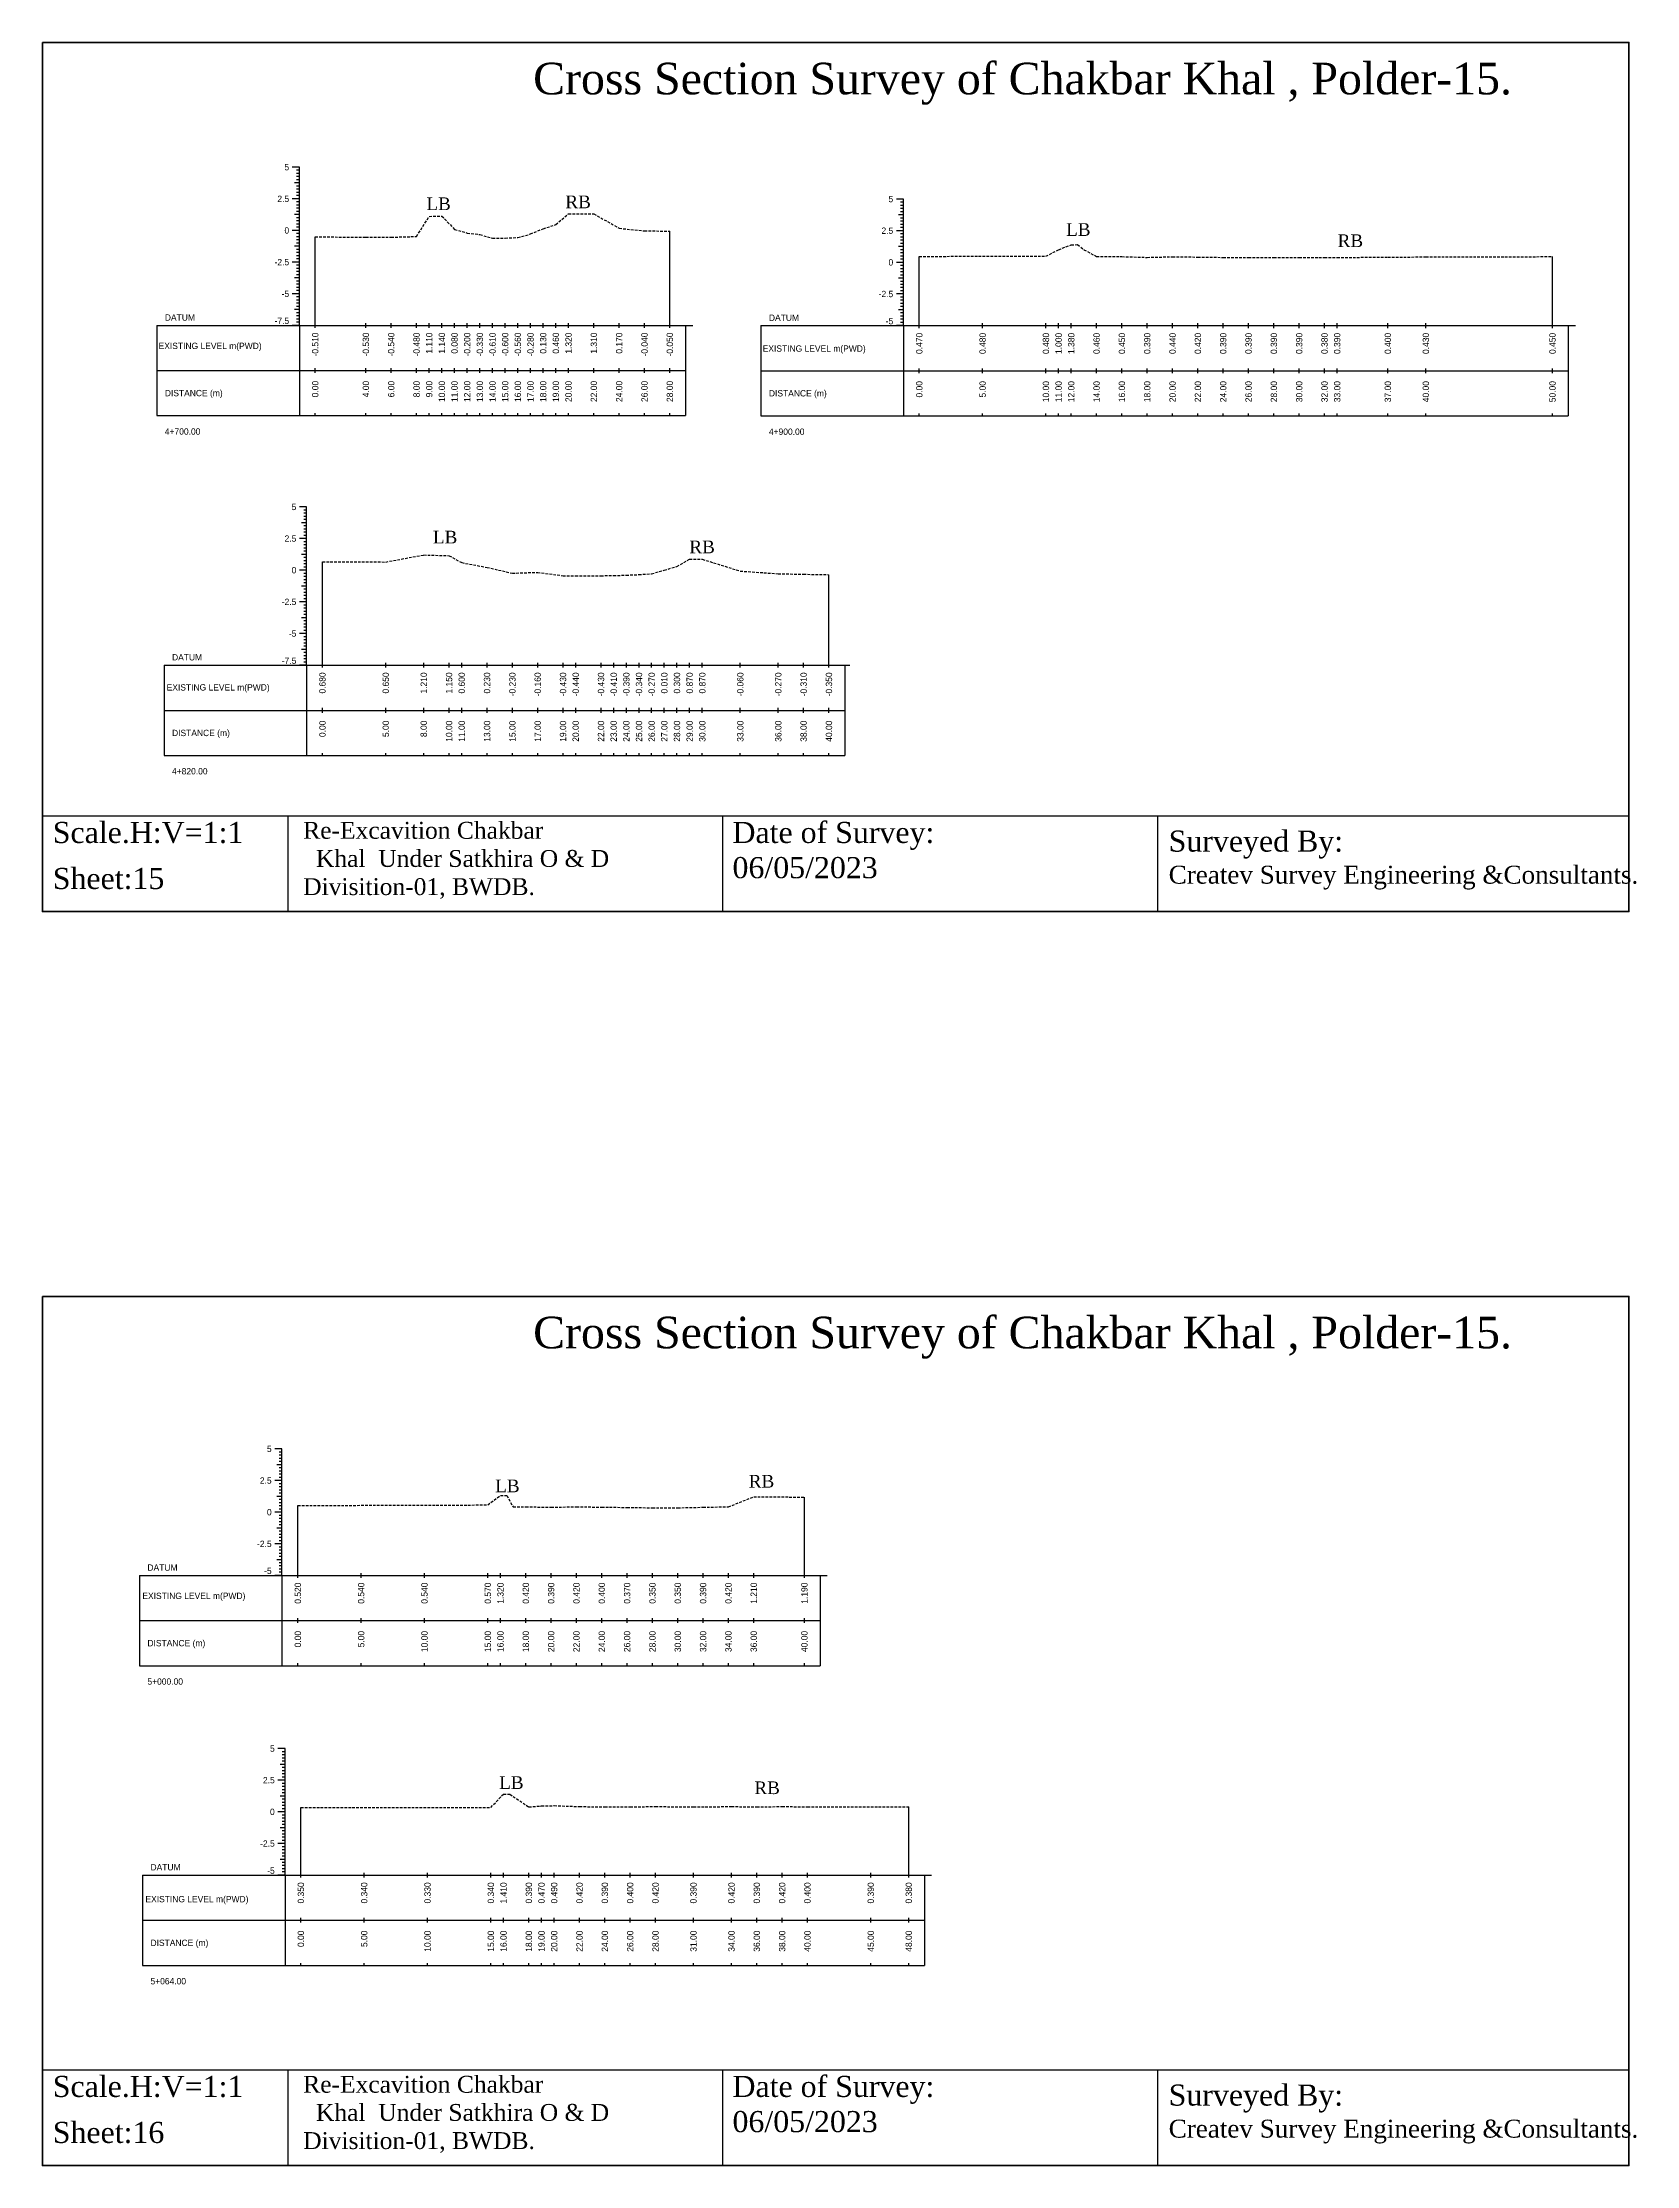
# Model space of a CAD drawing. Header units: inches. Extents: x 6579 to 9220, y -2276 to -1013.
# Drawn here: x 8180 to 8331.1, y -2217.9 to -2016.7 of the extents above; entities that cross this region are included whole.
import ezdxf
from ezdxf.enums import TextEntityAlignment as Align

# ---------------------------------------------------------------- set-up
doc = ezdxf.new("R2010")
doc.units = ezdxf.units.IN
doc.header["$MEASUREMENT"] = 0
doc.linetypes.add('HIDDEN', pattern=[0.375, 0.25, -0.125])
doc.layers.add('CS_Drawing', color=7, linetype='Continuous')
doc.layers.add('GL', color=3, linetype='HIDDEN')
doc.styles.add('romans', font='romans.shx')

msp = doc.modelspace()

# ---------------------------------------------------------------- linework, layer by layer
at = {"color": 4, "lineweight": 40}
for points in [[(8180.02, -2016.7), (8330.36, -2016.7), (8330.36, -2099.07), (8180.02, -2099.07)], [(8180.02, -2135.54), (8330.36, -2135.54), (8330.36, -2217.91), (8180.02, -2217.91)]]:
    msp.add_lwpolyline(points, close=True, dxfattribs=at)
for points in [[(8330.36, -2016.7), (8330.36, -2099.07)], [(8180.02, -2089.99), (8330.36, -2089.99)], [(8180.02, -2089.99), (8180.02, -2099.07)], [(8203.27, -2089.99), (8203.27, -2099.07)], [(8244.47, -2089.99), (8244.47, -2099.07)], [(8285.67, -2089.99), (8285.67, -2099.07)], [(8330.36, -2135.54), (8330.36, -2217.91)], [(8180.02, -2208.83), (8330.36, -2208.83)], [(8180.02, -2208.83), (8180.02, -2217.91)], [(8203.27, -2208.83), (8203.27, -2217.91)], [(8244.47, -2208.83), (8244.47, -2217.91)], [(8285.67, -2208.83), (8285.67, -2217.91)]]:
    msp.add_lwpolyline(points)
at = {"layer": 'CS_Drawing'}
for p, q in [((8204.37, -2028.52), (8203.7, -2028.52)), ((8204.37, -2028.52), (8203.9, -2028.52)), ((8204.37, -2030.02), (8203.9, -2030.02)), ((8204.37, -2028.52), (8204.1, -2028.52)), ((8204.37, -2028.82), (8204.1, -2028.82)), ((8204.37, -2029.12), (8204.1, -2029.12)), ((8204.37, -2029.42), (8204.1, -2029.42)), ((8204.37, -2029.72), (8204.1, -2029.72)), ((8204.37, -2030.02), (8204.1, -2030.02)), ((8204.37, -2043.52), (8204.37, -2028.52)), ((8204.37, -2031.52), (8203.7, -2031.52)), ((8204.37, -2031.52), (8203.9, -2031.52)), ((8204.37, -2030.32), (8204.1, -2030.32)), ((8204.37, -2030.62), (8204.1, -2030.62)), ((8204.37, -2030.92), (8204.1, -2030.92)), ((8204.37, -2031.22), (8204.1, -2031.22)), ((8204.37, -2031.52), (8204.1, -2031.52)), ((8204.37, -2031.82), (8204.1, -2031.82)), ((8204.37, -2032.12), (8204.1, -2032.12)), ((8261.61, -2031.54), (8260.94, -2031.54)), ((8261.61, -2031.54), (8261.14, -2031.54)), ((8261.61, -2031.54), (8261.34, -2031.54)), ((8261.61, -2031.84), (8261.34, -2031.84)), ((8261.61, -2032.14), (8261.34, -2032.14)), ((8261.61, -2043.54), (8261.61, -2031.54)), ((8204.37, -2033.02), (8203.9, -2033.02)), ((8204.37, -2032.42), (8204.1, -2032.42)), ((8204.37, -2032.72), (8204.1, -2032.72)), ((8204.37, -2033.02), (8204.1, -2033.02)), ((8204.37, -2033.32), (8204.1, -2033.32)), ((8204.37, -2033.62), (8204.1, -2033.62)), ((8204.37, -2033.92), (8204.1, -2033.92)), ((8261.61, -2033.04), (8261.14, -2033.04)), ((8261.61, -2032.44), (8261.34, -2032.44)), ((8261.61, -2032.74), (8261.34, -2032.74)), ((8261.61, -2033.04), (8261.34, -2033.04)), ((8261.61, -2033.34), (8261.34, -2033.34)), ((8261.61, -2033.64), (8261.34, -2033.64)), ((8261.61, -2033.94), (8261.34, -2033.94)), ((8204.37, -2034.52), (8203.7, -2034.52)), ((8204.37, -2034.52), (8203.9, -2034.52)), ((8204.37, -2036.02), (8203.9, -2036.02)), ((8204.37, -2034.22), (8204.1, -2034.22)), ((8204.37, -2034.52), (8204.1, -2034.52)), ((8204.37, -2034.82), (8204.1, -2034.82)), ((8204.37, -2035.12), (8204.1, -2035.12)), ((8204.37, -2035.42), (8204.1, -2035.42)), ((8204.37, -2035.72), (8204.1, -2035.72)), ((8204.37, -2036.02), (8204.1, -2036.02)), ((8205.87, -2043.52), (8205.87, -2035.13)), ((8239.47, -2043.52), (8239.47, -2034.58)), ((8261.61, -2034.54), (8260.94, -2034.54)), ((8261.61, -2034.54), (8261.14, -2034.54)), ((8261.61, -2036.04), (8261.14, -2036.04)), ((8261.61, -2034.24), (8261.34, -2034.24)), ((8261.61, -2034.54), (8261.34, -2034.54)), ((8261.61, -2034.84), (8261.34, -2034.84)), ((8261.61, -2035.14), (8261.34, -2035.14)), ((8261.61, -2035.44), (8261.34, -2035.44)), ((8261.61, -2035.74), (8261.34, -2035.74)), ((8261.61, -2036.04), (8261.34, -2036.04)), ((8204.37, -2037.52), (8203.7, -2037.52)), ((8204.37, -2037.52), (8203.9, -2037.52)), ((8204.37, -2036.32), (8204.1, -2036.32)), ((8204.37, -2036.62), (8204.1, -2036.62)), ((8204.37, -2036.92), (8204.1, -2036.92)), ((8204.37, -2037.22), (8204.1, -2037.22)), ((8204.37, -2037.52), (8204.1, -2037.52)), ((8204.37, -2037.82), (8204.1, -2037.82)), ((8204.37, -2038.12), (8204.1, -2038.12)), ((8261.61, -2037.54), (8260.94, -2037.54)), ((8261.61, -2037.54), (8261.14, -2037.54)), ((8261.61, -2036.34), (8261.34, -2036.34)), ((8261.61, -2036.64), (8261.34, -2036.64)), ((8261.61, -2036.94), (8261.34, -2036.94)), ((8261.61, -2037.24), (8261.34, -2037.24)), ((8261.61, -2037.54), (8261.34, -2037.54)), ((8261.61, -2037.84), (8261.34, -2037.84)), ((8261.61, -2038.14), (8261.34, -2038.14)), ((8263.11, -2043.54), (8263.11, -2036.98)), ((8323.11, -2043.54), (8323.11, -2037)), ((8204.37, -2039.02), (8203.9, -2039.02)), ((8204.37, -2038.42), (8204.1, -2038.42)), ((8204.37, -2038.72), (8204.1, -2038.72)), ((8204.37, -2039.02), (8204.1, -2039.02)), ((8204.37, -2039.32), (8204.1, -2039.32)), ((8204.37, -2039.62), (8204.1, -2039.62)), ((8204.37, -2039.92), (8204.1, -2039.92)), ((8204.37, -2040.22), (8204.1, -2040.22)), ((8261.61, -2039.04), (8261.14, -2039.04)), ((8261.61, -2038.44), (8261.34, -2038.44)), ((8261.61, -2038.74), (8261.34, -2038.74)), ((8261.61, -2039.04), (8261.34, -2039.04)), ((8261.61, -2039.34), (8261.34, -2039.34)), ((8261.61, -2039.64), (8261.34, -2039.64)), ((8261.61, -2039.94), (8261.34, -2039.94)), ((8261.61, -2040.24), (8261.34, -2040.24)), ((8204.37, -2040.52), (8203.7, -2040.52)), ((8204.37, -2040.52), (8203.9, -2040.52)), ((8204.37, -2042.02), (8203.9, -2042.02)), ((8204.37, -2040.52), (8204.1, -2040.52)), ((8204.37, -2040.82), (8204.1, -2040.82)), ((8204.37, -2041.12), (8204.1, -2041.12)), ((8204.37, -2041.42), (8204.1, -2041.42)), ((8204.37, -2041.72), (8204.1, -2041.72)), ((8204.37, -2042.02), (8204.1, -2042.02)), ((8261.61, -2040.54), (8260.94, -2040.54)), ((8261.61, -2040.54), (8261.14, -2040.54)), ((8261.61, -2042.04), (8261.14, -2042.04)), ((8261.61, -2040.54), (8261.34, -2040.54)), ((8261.61, -2040.84), (8261.34, -2040.84)), ((8261.61, -2041.14), (8261.34, -2041.14)), ((8261.61, -2041.44), (8261.34, -2041.44)), ((8261.61, -2041.74), (8261.34, -2041.74)), ((8261.61, -2042.04), (8261.34, -2042.04)), ((8190.87, -2043.52), (8204.37, -2043.52)), ((8190.87, -2043.52), (8190.87, -2052.07)), ((8204.37, -2043.52), (8203.7, -2043.52)), ((8204.37, -2043.52), (8203.9, -2043.52)), ((8204.37, -2042.32), (8204.1, -2042.32)), ((8204.37, -2042.62), (8204.1, -2042.62)), ((8204.37, -2042.92), (8204.1, -2042.92)), ((8204.37, -2043.22), (8204.1, -2043.22)), ((8204.37, -2043.52), (8204.1, -2043.52)), ((8204.37, -2043.52), (8240.97, -2043.52)), ((8204.37, -2043.52), (8204.37, -2052.07)), ((8205.87, -2043.74), (8205.87, -2043.29)), ((8210.67, -2043.74), (8210.67, -2043.29)), ((8213.07, -2043.74), (8213.07, -2043.29)), ((8215.47, -2043.74), (8215.47, -2043.29)), ((8216.67, -2043.74), (8216.67, -2043.29)), ((8217.87, -2043.74), (8217.87, -2043.29)), ((8219.07, -2043.74), (8219.07, -2043.29)), ((8220.27, -2043.74), (8220.27, -2043.29)), ((8221.47, -2043.74), (8221.47, -2043.29)), ((8222.67, -2043.74), (8222.67, -2043.29)), ((8223.87, -2043.74), (8223.87, -2043.29)), ((8225.07, -2043.74), (8225.07, -2043.29)), ((8226.27, -2043.74), (8226.27, -2043.29)), ((8227.47, -2043.74), (8227.47, -2043.29)), ((8228.67, -2043.74), (8228.67, -2043.29)), ((8229.87, -2043.74), (8229.87, -2043.29)), ((8232.27, -2043.74), (8232.27, -2043.29)), ((8234.67, -2043.74), (8234.67, -2043.29)), ((8237.07, -2043.74), (8237.07, -2043.29)), ((8239.47, -2043.74), (8239.47, -2043.29)), ((8240.97, -2043.52), (8241.65, -2043.52)), ((8240.97, -2043.52), (8241.44, -2043.52)), ((8240.97, -2043.52), (8241.24, -2043.52)), ((8240.97, -2043.52), (8240.97, -2052.07)), ((8248.11, -2043.54), (8261.61, -2043.54)), ((8248.11, -2043.54), (8248.11, -2052.09)), ((8261.61, -2043.54), (8260.94, -2043.54)), ((8261.61, -2043.54), (8261.14, -2043.54)), ((8261.61, -2042.34), (8261.34, -2042.34)), ((8261.61, -2042.64), (8261.34, -2042.64)), ((8261.61, -2042.94), (8261.34, -2042.94)), ((8261.61, -2043.24), (8261.34, -2043.24)), ((8261.61, -2043.54), (8261.34, -2043.54)), ((8261.61, -2043.54), (8324.61, -2043.54)), ((8261.61, -2043.54), (8261.61, -2052.09)), ((8263.11, -2043.77), (8263.11, -2043.32)), ((8269.11, -2043.77), (8269.11, -2043.32)), ((8275.11, -2043.77), (8275.11, -2043.32)), ((8276.31, -2043.77), (8276.31, -2043.32)), ((8277.51, -2043.77), (8277.51, -2043.32)), ((8279.91, -2043.77), (8279.91, -2043.32)), ((8282.31, -2043.77), (8282.31, -2043.32)), ((8284.71, -2043.77), (8284.71, -2043.32)), ((8287.11, -2043.77), (8287.11, -2043.32)), ((8289.51, -2043.77), (8289.51, -2043.32)), ((8291.91, -2043.77), (8291.91, -2043.32)), ((8294.31, -2043.77), (8294.31, -2043.32)), ((8296.71, -2043.77), (8296.71, -2043.32)), ((8299.11, -2043.77), (8299.11, -2043.32)), ((8301.51, -2043.77), (8301.51, -2043.32)), ((8302.71, -2043.77), (8302.71, -2043.32)), ((8307.51, -2043.77), (8307.51, -2043.32)), ((8311.11, -2043.77), (8311.11, -2043.32)), ((8323.11, -2043.77), (8323.11, -2043.32)), ((8324.61, -2043.54), (8325.29, -2043.54)), ((8324.61, -2043.54), (8325.08, -2043.54)), ((8324.61, -2043.54), (8324.88, -2043.54)), ((8324.61, -2043.54), (8324.61, -2052.09)), ((8190.87, -2047.79), (8204.37, -2047.79)), ((8204.37, -2047.79), (8240.97, -2047.79)), ((8204.37, -2047.79), (8240.97, -2047.79)), ((8205.87, -2048.02), (8205.87, -2047.57)), ((8210.67, -2048.02), (8210.67, -2047.57)), ((8213.07, -2048.02), (8213.07, -2047.57)), ((8215.47, -2048.02), (8215.47, -2047.57)), ((8216.67, -2048.02), (8216.67, -2047.57)), ((8217.87, -2048.02), (8217.87, -2047.57)), ((8219.07, -2048.02), (8219.07, -2047.57)), ((8220.27, -2048.02), (8220.27, -2047.57)), ((8221.47, -2048.02), (8221.47, -2047.57)), ((8222.67, -2048.02), (8222.67, -2047.57)), ((8223.87, -2048.02), (8223.87, -2047.57)), ((8225.07, -2048.02), (8225.07, -2047.57)), ((8226.27, -2048.02), (8226.27, -2047.57)), ((8227.47, -2048.02), (8227.47, -2047.57)), ((8228.67, -2048.02), (8228.67, -2047.57)), ((8229.87, -2048.02), (8229.87, -2047.57)), ((8232.27, -2048.02), (8232.27, -2047.57)), ((8234.67, -2048.02), (8234.67, -2047.57)), ((8237.07, -2048.02), (8237.07, -2047.57)), ((8239.47, -2048.02), (8239.47, -2047.57)), ((8248.11, -2047.82), (8261.61, -2047.82)), ((8261.61, -2047.82), (8324.61, -2047.82)), ((8261.61, -2047.82), (8324.61, -2047.82)), ((8263.11, -2048.04), (8263.11, -2047.59)), ((8269.11, -2048.04), (8269.11, -2047.59)), ((8275.11, -2048.04), (8275.11, -2047.59)), ((8276.31, -2048.04), (8276.31, -2047.59)), ((8277.51, -2048.04), (8277.51, -2047.59)), ((8279.91, -2048.04), (8279.91, -2047.59)), ((8282.31, -2048.04), (8282.31, -2047.59)), ((8284.71, -2048.04), (8284.71, -2047.59)), ((8287.11, -2048.04), (8287.11, -2047.59)), ((8289.51, -2048.04), (8289.51, -2047.59)), ((8291.91, -2048.04), (8291.91, -2047.59)), ((8294.31, -2048.04), (8294.31, -2047.59)), ((8296.71, -2048.04), (8296.71, -2047.59)), ((8299.11, -2048.04), (8299.11, -2047.59)), ((8301.51, -2048.04), (8301.51, -2047.59)), ((8302.71, -2048.04), (8302.71, -2047.59)), ((8307.51, -2048.04), (8307.51, -2047.59)), ((8311.11, -2048.04), (8311.11, -2047.59)), ((8323.11, -2048.04), (8323.11, -2047.59)), ((8190.87, -2052.07), (8204.37, -2052.07)), ((8204.37, -2052.07), (8240.97, -2052.07)), ((8205.87, -2052.07), (8205.87, -2051.84)), ((8210.67, -2052.07), (8210.67, -2051.84)), ((8213.07, -2052.07), (8213.07, -2051.84)), ((8215.47, -2052.07), (8215.47, -2051.84)), ((8216.67, -2052.07), (8216.67, -2051.84)), ((8217.87, -2052.07), (8217.87, -2051.84)), ((8219.07, -2052.07), (8219.07, -2051.84)), ((8220.27, -2052.07), (8220.27, -2051.84)), ((8221.47, -2052.07), (8221.47, -2051.84)), ((8222.67, -2052.07), (8222.67, -2051.84)), ((8223.87, -2052.07), (8223.87, -2051.84)), ((8225.07, -2052.07), (8225.07, -2051.84)), ((8226.27, -2052.07), (8226.27, -2051.84)), ((8227.47, -2052.07), (8227.47, -2051.84)), ((8228.67, -2052.07), (8228.67, -2051.84)), ((8229.87, -2052.07), (8229.87, -2051.84)), ((8232.27, -2052.07), (8232.27, -2051.84)), ((8234.67, -2052.07), (8234.67, -2051.84)), ((8237.07, -2052.07), (8237.07, -2051.84)), ((8239.47, -2052.07), (8239.47, -2051.84)), ((8248.11, -2052.09), (8261.61, -2052.09)), ((8261.61, -2052.09), (8324.61, -2052.09)), ((8263.11, -2052.09), (8263.11, -2051.87)), ((8269.11, -2052.09), (8269.11, -2051.87)), ((8275.11, -2052.09), (8275.11, -2051.87)), ((8276.31, -2052.09), (8276.31, -2051.87)), ((8277.51, -2052.09), (8277.51, -2051.87)), ((8279.91, -2052.09), (8279.91, -2051.87)), ((8282.31, -2052.09), (8282.31, -2051.87)), ((8284.71, -2052.09), (8284.71, -2051.87)), ((8287.11, -2052.09), (8287.11, -2051.87)), ((8289.51, -2052.09), (8289.51, -2051.87)), ((8291.91, -2052.09), (8291.91, -2051.87)), ((8294.31, -2052.09), (8294.31, -2051.87)), ((8296.71, -2052.09), (8296.71, -2051.87)), ((8299.11, -2052.09), (8299.11, -2051.87)), ((8301.51, -2052.09), (8301.51, -2051.87)), ((8302.71, -2052.09), (8302.71, -2051.87)), ((8307.51, -2052.09), (8307.51, -2051.87)), ((8311.11, -2052.09), (8311.11, -2051.87)), ((8323.11, -2052.09), (8323.11, -2051.87)), ((8205.05, -2060.72), (8204.38, -2060.72)), ((8205.05, -2060.72), (8204.58, -2060.72)), ((8205.05, -2062.22), (8204.58, -2062.22)), ((8205.05, -2060.72), (8204.78, -2060.72)), ((8205.05, -2061.02), (8204.78, -2061.02)), ((8205.05, -2061.32), (8204.78, -2061.32)), ((8205.05, -2061.62), (8204.78, -2061.62)), ((8205.05, -2061.92), (8204.78, -2061.92)), ((8205.05, -2062.22), (8204.78, -2062.22)), ((8205.05, -2075.72), (8205.05, -2060.72)), ((8205.05, -2063.72), (8204.38, -2063.72)), ((8205.05, -2063.72), (8204.58, -2063.72)), ((8205.05, -2062.52), (8204.78, -2062.52)), ((8205.05, -2062.82), (8204.78, -2062.82)), ((8205.05, -2063.12), (8204.78, -2063.12)), ((8205.05, -2063.42), (8204.78, -2063.42)), ((8205.05, -2063.72), (8204.78, -2063.72)), ((8205.05, -2064.02), (8204.78, -2064.02)), ((8205.05, -2064.32), (8204.78, -2064.32)), ((8205.05, -2065.22), (8204.58, -2065.22)), ((8205.05, -2064.62), (8204.78, -2064.62)), ((8205.05, -2064.92), (8204.78, -2064.92)), ((8205.05, -2065.22), (8204.78, -2065.22)), ((8205.05, -2065.52), (8204.78, -2065.52)), ((8205.05, -2065.82), (8204.78, -2065.82)), ((8205.05, -2066.12), (8204.78, -2066.12)), ((8206.55, -2075.72), (8206.55, -2065.91)), ((8205.05, -2066.72), (8204.38, -2066.72)), ((8205.05, -2066.72), (8204.58, -2066.72)), ((8205.05, -2068.22), (8204.58, -2068.22)), ((8205.05, -2066.42), (8204.78, -2066.42)), ((8205.05, -2066.72), (8204.78, -2066.72)), ((8205.05, -2067.02), (8204.78, -2067.02)), ((8205.05, -2067.32), (8204.78, -2067.32)), ((8205.05, -2067.62), (8204.78, -2067.62)), ((8205.05, -2067.92), (8204.78, -2067.92)), ((8205.05, -2068.22), (8204.78, -2068.22)), ((8254.55, -2075.72), (8254.55, -2067.14)), ((8205.05, -2069.72), (8204.38, -2069.72)), ((8205.05, -2069.72), (8204.58, -2069.72)), ((8205.05, -2068.52), (8204.78, -2068.52)), ((8205.05, -2068.82), (8204.78, -2068.82)), ((8205.05, -2069.12), (8204.78, -2069.12)), ((8205.05, -2069.42), (8204.78, -2069.42)), ((8205.05, -2069.72), (8204.78, -2069.72)), ((8205.05, -2070.02), (8204.78, -2070.02)), ((8205.05, -2070.32), (8204.78, -2070.32)), ((8205.05, -2071.22), (8204.58, -2071.22)), ((8205.05, -2070.62), (8204.78, -2070.62)), ((8205.05, -2070.92), (8204.78, -2070.92)), ((8205.05, -2071.22), (8204.78, -2071.22)), ((8205.05, -2071.52), (8204.78, -2071.52)), ((8205.05, -2071.82), (8204.78, -2071.82)), ((8205.05, -2072.12), (8204.78, -2072.12)), ((8205.05, -2072.42), (8204.78, -2072.42)), ((8205.05, -2072.72), (8204.38, -2072.72)), ((8205.05, -2072.72), (8204.58, -2072.72)), ((8205.05, -2074.22), (8204.58, -2074.22)), ((8205.05, -2072.72), (8204.78, -2072.72)), ((8205.05, -2073.02), (8204.78, -2073.02)), ((8205.05, -2073.32), (8204.78, -2073.32)), ((8205.05, -2073.62), (8204.78, -2073.62)), ((8205.05, -2073.92), (8204.78, -2073.92)), ((8205.05, -2074.22), (8204.78, -2074.22)), ((8191.55, -2075.72), (8205.05, -2075.72)), ((8191.55, -2075.72), (8191.55, -2084.27)), ((8205.05, -2075.72), (8204.38, -2075.72)), ((8205.05, -2075.72), (8204.58, -2075.72)), ((8205.05, -2074.52), (8204.78, -2074.52)), ((8205.05, -2074.82), (8204.78, -2074.82)), ((8205.05, -2075.12), (8204.78, -2075.12)), ((8205.05, -2075.42), (8204.78, -2075.42)), ((8205.05, -2075.72), (8204.78, -2075.72)), ((8205.05, -2075.72), (8256.05, -2075.72)), ((8205.05, -2075.72), (8205.05, -2084.27)), ((8206.55, -2075.95), (8206.55, -2075.5)), ((8212.55, -2075.95), (8212.55, -2075.5)), ((8216.15, -2075.95), (8216.15, -2075.5)), ((8218.55, -2075.95), (8218.55, -2075.5)), ((8219.75, -2075.95), (8219.75, -2075.5)), ((8222.15, -2075.95), (8222.15, -2075.5)), ((8224.55, -2075.95), (8224.55, -2075.5)), ((8226.95, -2075.95), (8226.95, -2075.5)), ((8229.35, -2075.95), (8229.35, -2075.5)), ((8230.55, -2075.95), (8230.55, -2075.5)), ((8232.95, -2075.95), (8232.95, -2075.5)), ((8234.15, -2075.95), (8234.15, -2075.5)), ((8235.35, -2075.95), (8235.35, -2075.5)), ((8236.55, -2075.95), (8236.55, -2075.5)), ((8237.75, -2075.95), (8237.75, -2075.5)), ((8238.95, -2075.95), (8238.95, -2075.5)), ((8240.15, -2075.95), (8240.15, -2075.5)), ((8241.35, -2075.95), (8241.35, -2075.5)), ((8242.55, -2075.95), (8242.55, -2075.5)), ((8246.15, -2075.95), (8246.15, -2075.5)), ((8249.75, -2075.95), (8249.75, -2075.5)), ((8252.15, -2075.95), (8252.15, -2075.5)), ((8254.55, -2075.95), (8254.55, -2075.5)), ((8256.05, -2075.72), (8256.53, -2075.72)), ((8256.05, -2075.72), (8256.32, -2075.72)), ((8256.05, -2075.72), (8256.05, -2084.27)), ((8191.55, -2080), (8205.05, -2080)), ((8205.05, -2080), (8256.05, -2080)), ((8205.05, -2080), (8256.05, -2080)), ((8206.55, -2080.22), (8206.55, -2079.77)), ((8212.55, -2080.22), (8212.55, -2079.77)), ((8216.15, -2080.22), (8216.15, -2079.77)), ((8218.55, -2080.22), (8218.55, -2079.77)), ((8219.75, -2080.22), (8219.75, -2079.77)), ((8222.15, -2080.22), (8222.15, -2079.77)), ((8224.55, -2080.22), (8224.55, -2079.77)), ((8226.95, -2080.22), (8226.95, -2079.77)), ((8229.35, -2080.22), (8229.35, -2079.77)), ((8230.55, -2080.22), (8230.55, -2079.77)), ((8232.95, -2080.22), (8232.95, -2079.77)), ((8234.15, -2080.22), (8234.15, -2079.77)), ((8235.35, -2080.22), (8235.35, -2079.77)), ((8236.55, -2080.22), (8236.55, -2079.77)), ((8237.75, -2080.22), (8237.75, -2079.77)), ((8238.95, -2080.22), (8238.95, -2079.77)), ((8240.15, -2080.22), (8240.15, -2079.77)), ((8241.35, -2080.22), (8241.35, -2079.77)), ((8242.55, -2080.22), (8242.55, -2079.77)), ((8246.15, -2080.22), (8246.15, -2079.77)), ((8249.75, -2080.22), (8249.75, -2079.77)), ((8252.15, -2080.22), (8252.15, -2079.77)), ((8254.55, -2080.22), (8254.55, -2079.77)), ((8191.55, -2084.27), (8205.05, -2084.27)), ((8205.05, -2084.27), (8256.05, -2084.27)), ((8206.55, -2084.27), (8206.55, -2084.05)), ((8212.55, -2084.27), (8212.55, -2084.05)), ((8216.15, -2084.27), (8216.15, -2084.05)), ((8218.55, -2084.27), (8218.55, -2084.05)), ((8219.75, -2084.27), (8219.75, -2084.05)), ((8222.15, -2084.27), (8222.15, -2084.05)), ((8224.55, -2084.27), (8224.55, -2084.05)), ((8226.95, -2084.27), (8226.95, -2084.05)), ((8229.35, -2084.27), (8229.35, -2084.05)), ((8230.55, -2084.27), (8230.55, -2084.05)), ((8232.95, -2084.27), (8232.95, -2084.05)), ((8234.15, -2084.27), (8234.15, -2084.05)), ((8235.35, -2084.27), (8235.35, -2084.05)), ((8236.55, -2084.27), (8236.55, -2084.05)), ((8237.75, -2084.27), (8237.75, -2084.05)), ((8238.95, -2084.27), (8238.95, -2084.05)), ((8240.15, -2084.27), (8240.15, -2084.05)), ((8241.35, -2084.27), (8241.35, -2084.05)), ((8242.55, -2084.27), (8242.55, -2084.05)), ((8246.15, -2084.27), (8246.15, -2084.05)), ((8249.75, -2084.27), (8249.75, -2084.05)), ((8252.15, -2084.27), (8252.15, -2084.05)), ((8254.55, -2084.27), (8254.55, -2084.05)), ((8202.72, -2149.99), (8202.04, -2149.99)), ((8202.72, -2149.99), (8202.24, -2149.99)), ((8202.72, -2149.99), (8202.45, -2149.99)), ((8202.72, -2150.29), (8202.45, -2150.29)), ((8202.72, -2150.59), (8202.45, -2150.59)), ((8202.72, -2150.89), (8202.45, -2150.89)), ((8202.72, -2161.99), (8202.72, -2149.99)), ((8202.72, -2151.49), (8202.24, -2151.49)), ((8202.72, -2151.19), (8202.45, -2151.19)), ((8202.72, -2151.49), (8202.45, -2151.49)), ((8202.72, -2151.79), (8202.45, -2151.79)), ((8202.72, -2152.09), (8202.45, -2152.09)), ((8202.72, -2152.39), (8202.45, -2152.39)), ((8202.72, -2152.69), (8202.45, -2152.69)), ((8202.72, -2152.99), (8202.04, -2152.99)), ((8202.72, -2152.99), (8202.24, -2152.99)), ((8202.72, -2154.49), (8202.24, -2154.49)), ((8202.72, -2152.99), (8202.45, -2152.99)), ((8202.72, -2153.29), (8202.45, -2153.29)), ((8202.72, -2153.59), (8202.45, -2153.59)), ((8202.72, -2153.89), (8202.45, -2153.89)), ((8202.72, -2154.19), (8202.45, -2154.19)), ((8202.72, -2154.49), (8202.45, -2154.49)), ((8202.72, -2154.79), (8202.45, -2154.79)), ((8252.22, -2161.99), (8252.22, -2154.56)), ((8202.72, -2155.99), (8202.04, -2155.99)), ((8202.72, -2155.99), (8202.24, -2155.99)), ((8202.72, -2155.09), (8202.45, -2155.09)), ((8202.72, -2155.39), (8202.45, -2155.39)), ((8202.72, -2155.69), (8202.45, -2155.69)), ((8202.72, -2155.99), (8202.45, -2155.99)), ((8202.72, -2156.29), (8202.45, -2156.29)), ((8202.72, -2156.59), (8202.45, -2156.59)), ((8202.72, -2156.89), (8202.45, -2156.89)), ((8204.22, -2161.99), (8204.22, -2155.36)), ((8202.72, -2157.49), (8202.24, -2157.49)), ((8202.72, -2157.19), (8202.45, -2157.19)), ((8202.72, -2157.49), (8202.45, -2157.49)), ((8202.72, -2157.79), (8202.45, -2157.79)), ((8202.72, -2158.09), (8202.45, -2158.09)), ((8202.72, -2158.39), (8202.45, -2158.39)), ((8202.72, -2158.69), (8202.45, -2158.69)), ((8202.72, -2158.99), (8202.04, -2158.99)), ((8202.72, -2158.99), (8202.24, -2158.99)), ((8202.72, -2160.49), (8202.24, -2160.49)), ((8202.72, -2158.99), (8202.45, -2158.99)), ((8202.72, -2159.29), (8202.45, -2159.29)), ((8202.72, -2159.59), (8202.45, -2159.59)), ((8202.72, -2159.89), (8202.45, -2159.89)), ((8202.72, -2160.19), (8202.45, -2160.19)), ((8202.72, -2160.49), (8202.45, -2160.49)), ((8202.72, -2160.79), (8202.45, -2160.79)), ((8189.22, -2161.99), (8202.72, -2161.99)), ((8189.22, -2161.99), (8189.22, -2170.54)), ((8202.72, -2161.99), (8202.04, -2161.99)), ((8202.72, -2161.99), (8202.24, -2161.99)), ((8202.72, -2161.09), (8202.45, -2161.09)), ((8202.72, -2161.39), (8202.45, -2161.39)), ((8202.72, -2161.69), (8202.45, -2161.69)), ((8202.72, -2161.99), (8202.45, -2161.99)), ((8202.72, -2161.99), (8253.72, -2161.99)), ((8202.72, -2161.99), (8202.72, -2170.54)), ((8204.22, -2162.21), (8204.22, -2161.76)), ((8210.22, -2162.21), (8210.22, -2161.76)), ((8216.22, -2162.21), (8216.22, -2161.76)), ((8222.22, -2162.21), (8222.22, -2161.76)), ((8223.42, -2162.21), (8223.42, -2161.76)), ((8225.82, -2162.21), (8225.82, -2161.76)), ((8228.22, -2162.21), (8228.22, -2161.76)), ((8230.62, -2162.21), (8230.62, -2161.76)), ((8233.02, -2162.21), (8233.02, -2161.76)), ((8235.42, -2162.21), (8235.42, -2161.76)), ((8237.82, -2162.21), (8237.82, -2161.76)), ((8240.22, -2162.21), (8240.22, -2161.76)), ((8242.62, -2162.21), (8242.62, -2161.76)), ((8245.02, -2162.21), (8245.02, -2161.76)), ((8247.42, -2162.21), (8247.42, -2161.76)), ((8252.22, -2162.21), (8252.22, -2161.76)), ((8253.72, -2161.99), (8254.39, -2161.99)), ((8253.72, -2161.99), (8254.19, -2161.99)), ((8253.72, -2161.99), (8253.99, -2161.99)), ((8253.72, -2161.99), (8253.72, -2170.54)), ((8189.22, -2166.26), (8202.72, -2166.26)), ((8202.72, -2166.26), (8253.72, -2166.26)), ((8202.72, -2166.26), (8253.72, -2166.26)), ((8204.22, -2166.49), (8204.22, -2166.04)), ((8210.22, -2166.49), (8210.22, -2166.04)), ((8216.22, -2166.49), (8216.22, -2166.04)), ((8222.22, -2166.49), (8222.22, -2166.04)), ((8223.42, -2166.49), (8223.42, -2166.04)), ((8225.82, -2166.49), (8225.82, -2166.04)), ((8228.22, -2166.49), (8228.22, -2166.04)), ((8230.62, -2166.49), (8230.62, -2166.04)), ((8233.02, -2166.49), (8233.02, -2166.04)), ((8235.42, -2166.49), (8235.42, -2166.04)), ((8237.82, -2166.49), (8237.82, -2166.04)), ((8240.22, -2166.49), (8240.22, -2166.04)), ((8242.62, -2166.49), (8242.62, -2166.04)), ((8245.02, -2166.49), (8245.02, -2166.04)), ((8247.42, -2166.49), (8247.42, -2166.04)), ((8252.22, -2166.49), (8252.22, -2166.04)), ((8189.22, -2170.54), (8202.72, -2170.54)), ((8202.72, -2170.54), (8253.72, -2170.54)), ((8204.22, -2170.54), (8204.22, -2170.31)), ((8210.22, -2170.54), (8210.22, -2170.31)), ((8216.22, -2170.54), (8216.22, -2170.31)), ((8222.22, -2170.54), (8222.22, -2170.31)), ((8223.42, -2170.54), (8223.42, -2170.31)), ((8225.82, -2170.54), (8225.82, -2170.31)), ((8228.22, -2170.54), (8228.22, -2170.31)), ((8230.62, -2170.54), (8230.62, -2170.31)), ((8233.02, -2170.54), (8233.02, -2170.31)), ((8235.42, -2170.54), (8235.42, -2170.31)), ((8237.82, -2170.54), (8237.82, -2170.31)), ((8240.22, -2170.54), (8240.22, -2170.31)), ((8242.62, -2170.54), (8242.62, -2170.31)), ((8245.02, -2170.54), (8245.02, -2170.31)), ((8247.42, -2170.54), (8247.42, -2170.31)), ((8252.22, -2170.54), (8252.22, -2170.31)), ((8203.01, -2178.39), (8202.33, -2178.39)), ((8203.01, -2178.39), (8202.54, -2178.39)), ((8203.01, -2178.39), (8202.74, -2178.39)), ((8203.01, -2178.69), (8202.74, -2178.69)), ((8203.01, -2178.99), (8202.74, -2178.99)), ((8203.01, -2190.39), (8203.01, -2178.39)), ((8203.01, -2179.89), (8202.54, -2179.89)), ((8203.01, -2179.29), (8202.74, -2179.29)), ((8203.01, -2179.59), (8202.74, -2179.59)), ((8203.01, -2179.89), (8202.74, -2179.89)), ((8203.01, -2180.19), (8202.74, -2180.19)), ((8203.01, -2180.49), (8202.74, -2180.49)), ((8203.01, -2180.79), (8202.74, -2180.79)), ((8203.01, -2181.09), (8202.74, -2181.09)), ((8203.01, -2181.39), (8202.33, -2181.39)), ((8203.01, -2181.39), (8202.54, -2181.39)), ((8203.01, -2182.89), (8202.54, -2182.89)), ((8203.01, -2181.39), (8202.74, -2181.39)), ((8203.01, -2181.69), (8202.74, -2181.69)), ((8203.01, -2181.99), (8202.74, -2181.99)), ((8203.01, -2182.29), (8202.74, -2182.29)), ((8203.01, -2182.59), (8202.74, -2182.59)), ((8203.01, -2182.89), (8202.74, -2182.89)), ((8203.01, -2184.39), (8202.33, -2184.39)), ((8203.01, -2184.39), (8202.54, -2184.39)), ((8203.01, -2183.19), (8202.74, -2183.19)), ((8203.01, -2183.49), (8202.74, -2183.49)), ((8203.01, -2183.79), (8202.74, -2183.79)), ((8203.01, -2184.09), (8202.74, -2184.09)), ((8203.01, -2184.39), (8202.74, -2184.39)), ((8203.01, -2184.69), (8202.74, -2184.69)), ((8203.01, -2184.99), (8202.74, -2184.99)), ((8204.51, -2190.39), (8204.51, -2183.97)), ((8262.11, -2190.39), (8262.11, -2183.93)), ((8203.01, -2185.89), (8202.54, -2185.89)), ((8203.01, -2185.29), (8202.74, -2185.29)), ((8203.01, -2185.59), (8202.74, -2185.59)), ((8203.01, -2185.89), (8202.74, -2185.89)), ((8203.01, -2186.19), (8202.74, -2186.19)), ((8203.01, -2186.49), (8202.74, -2186.49)), ((8203.01, -2186.79), (8202.74, -2186.79)), ((8203.01, -2187.09), (8202.74, -2187.09)), ((8203.01, -2187.39), (8202.33, -2187.39)), ((8203.01, -2187.39), (8202.54, -2187.39)), ((8203.01, -2188.89), (8202.54, -2188.89)), ((8203.01, -2187.39), (8202.74, -2187.39)), ((8203.01, -2187.69), (8202.74, -2187.69)), ((8203.01, -2187.99), (8202.74, -2187.99)), ((8203.01, -2188.29), (8202.74, -2188.29)), ((8203.01, -2188.59), (8202.74, -2188.59)), ((8203.01, -2188.89), (8202.74, -2188.89)), ((8189.51, -2190.39), (8203.01, -2190.39)), ((8189.51, -2190.39), (8189.51, -2198.94)), ((8203.01, -2190.39), (8202.33, -2190.39)), ((8203.01, -2190.39), (8202.54, -2190.39)), ((8203.01, -2189.19), (8202.74, -2189.19)), ((8203.01, -2189.49), (8202.74, -2189.49)), ((8203.01, -2189.79), (8202.74, -2189.79)), ((8203.01, -2190.09), (8202.74, -2190.09)), ((8203.01, -2190.39), (8202.74, -2190.39)), ((8203.01, -2190.39), (8263.61, -2190.39)), ((8203.01, -2190.39), (8203.01, -2198.94)), ((8204.51, -2190.62), (8204.51, -2190.17)), ((8210.51, -2190.62), (8210.51, -2190.17)), ((8216.51, -2190.62), (8216.51, -2190.17)), ((8222.51, -2190.62), (8222.51, -2190.17)), ((8223.71, -2190.62), (8223.71, -2190.17)), ((8226.11, -2190.62), (8226.11, -2190.17)), ((8227.31, -2190.62), (8227.31, -2190.17)), ((8228.51, -2190.62), (8228.51, -2190.17)), ((8230.91, -2190.62), (8230.91, -2190.17)), ((8233.31, -2190.62), (8233.31, -2190.17)), ((8235.71, -2190.62), (8235.71, -2190.17)), ((8238.11, -2190.62), (8238.11, -2190.17)), ((8241.71, -2190.62), (8241.71, -2190.17)), ((8245.31, -2190.62), (8245.31, -2190.17)), ((8247.71, -2190.62), (8247.71, -2190.17)), ((8250.11, -2190.62), (8250.11, -2190.17)), ((8252.51, -2190.62), (8252.51, -2190.17)), ((8258.51, -2190.62), (8258.51, -2190.17)), ((8262.11, -2190.62), (8262.11, -2190.17)), ((8263.61, -2190.39), (8264.28, -2190.39)), ((8263.61, -2190.39), (8264.08, -2190.39)), ((8263.61, -2190.39), (8263.88, -2190.39)), ((8263.61, -2190.39), (8263.61, -2198.94)), ((8189.51, -2194.67), (8203.01, -2194.67)), ((8203.01, -2194.67), (8263.61, -2194.67)), ((8203.01, -2194.67), (8263.61, -2194.67)), ((8204.51, -2194.89), (8204.51, -2194.44)), ((8210.51, -2194.89), (8210.51, -2194.44)), ((8216.51, -2194.89), (8216.51, -2194.44)), ((8222.51, -2194.89), (8222.51, -2194.44)), ((8223.71, -2194.89), (8223.71, -2194.44)), ((8226.11, -2194.89), (8226.11, -2194.44)), ((8227.31, -2194.89), (8227.31, -2194.44)), ((8228.51, -2194.89), (8228.51, -2194.44)), ((8230.91, -2194.89), (8230.91, -2194.44)), ((8233.31, -2194.89), (8233.31, -2194.44)), ((8235.71, -2194.89), (8235.71, -2194.44)), ((8238.11, -2194.89), (8238.11, -2194.44)), ((8241.71, -2194.89), (8241.71, -2194.44)), ((8245.31, -2194.89), (8245.31, -2194.44)), ((8247.71, -2194.89), (8247.71, -2194.44)), ((8250.11, -2194.89), (8250.11, -2194.44)), ((8252.51, -2194.89), (8252.51, -2194.44)), ((8258.51, -2194.89), (8258.51, -2194.44)), ((8262.11, -2194.89), (8262.11, -2194.44)), ((8189.51, -2198.94), (8203.01, -2198.94)), ((8203.01, -2198.94), (8263.61, -2198.94)), ((8204.51, -2198.94), (8204.51, -2198.72)), ((8210.51, -2198.94), (8210.51, -2198.72)), ((8216.51, -2198.94), (8216.51, -2198.72)), ((8222.51, -2198.94), (8222.51, -2198.72)), ((8223.71, -2198.94), (8223.71, -2198.72)), ((8226.11, -2198.94), (8226.11, -2198.72)), ((8227.31, -2198.94), (8227.31, -2198.72)), ((8228.51, -2198.94), (8228.51, -2198.72)), ((8230.91, -2198.94), (8230.91, -2198.72)), ((8233.31, -2198.94), (8233.31, -2198.72)), ((8235.71, -2198.94), (8235.71, -2198.72)), ((8238.11, -2198.94), (8238.11, -2198.72)), ((8241.71, -2198.94), (8241.71, -2198.72)), ((8245.31, -2198.94), (8245.31, -2198.72)), ((8247.71, -2198.94), (8247.71, -2198.72)), ((8250.11, -2198.94), (8250.11, -2198.72)), ((8252.51, -2198.94), (8252.51, -2198.72)), ((8258.51, -2198.94), (8258.51, -2198.72)), ((8262.11, -2198.94), (8262.11, -2198.72))]:
    msp.add_line(p, q, dxfattribs=at)
at = {"layer": 'GL'}
for points in [[(8205.87, -2035.13), (8210.67, -2035.15), (8213.07, -2035.16), (8215.47, -2035.09), (8216.67, -2033.18), (8217.87, -2033.15), (8219.07, -2034.42), (8220.27, -2034.76), (8221.47, -2034.91), (8222.67, -2035.25), (8223.87, -2035.24), (8225.07, -2035.19), (8226.27, -2034.85), (8227.47, -2034.36), (8228.67, -2033.96), (8229.87, -2032.93), (8232.27, -2032.94), (8234.67, -2034.31), (8237.07, -2034.56), (8239.47, -2034.58)], [(8263.11, -2036.98), (8269.11, -2036.96), (8275.11, -2036.96), (8276.31, -2036.34), (8277.51, -2035.88), (8278.11, -2035.86), (8278.71, -2036.34), (8279.91, -2036.99), (8282.31, -2037), (8284.71, -2037.07), (8287.11, -2037.01), (8289.51, -2037.04), (8291.91, -2037.07), (8294.31, -2037.07), (8296.71, -2037.07), (8299.11, -2037.07), (8301.51, -2037.08), (8302.71, -2037.07), (8307.51, -2037.06), (8311.11, -2037.02), (8323.11, -2037)], [(8206.55, -2065.91), (8212.55, -2065.94), (8216.15, -2065.27), (8218.55, -2065.34), (8219.75, -2066), (8222.15, -2066.45), (8224.55, -2067), (8226.95, -2066.92), (8229.35, -2067.24), (8230.55, -2067.25), (8232.95, -2067.24), (8234.15, -2067.22), (8235.35, -2067.19), (8236.55, -2067.13), (8237.75, -2067.05), (8238.95, -2066.71), (8240.15, -2066.36), (8241.35, -2065.68), (8242.55, -2065.68), (8246.15, -2066.8), (8249.75, -2067.05), (8252.15, -2067.1), (8254.55, -2067.14)], [(8204.22, -2155.36), (8210.22, -2155.34), (8216.22, -2155.34), (8222.22, -2155.3), (8223.42, -2154.4), (8224.02, -2154.41), (8224.62, -2155.48), (8225.82, -2155.48), (8228.22, -2155.52), (8230.62, -2155.48), (8233.02, -2155.51), (8235.42, -2155.54), (8237.82, -2155.57), (8240.22, -2155.57), (8242.62, -2155.52), (8245.02, -2155.48), (8247.42, -2154.53), (8252.22, -2154.56)], [(8204.51, -2183.97), (8210.51, -2183.98), (8216.51, -2183.99), (8222.51, -2183.98), (8223.71, -2182.7), (8224.31, -2182.72), (8226.11, -2183.92), (8227.31, -2183.83), (8228.51, -2183.8), (8230.91, -2183.89), (8233.31, -2183.92), (8235.71, -2183.91), (8238.11, -2183.89), (8241.71, -2183.92), (8245.31, -2183.89), (8247.71, -2183.92), (8250.11, -2183.89), (8252.51, -2183.91), (8258.51, -2183.92), (8262.11, -2183.93), (8262.11, -2183.93)]]:
    msp.add_lwpolyline(points, dxfattribs=at)

# ---------------------------------------------------------------- texts
at = {"attachment_point": 1, "style": 'romans'}
for s, insert, char_height, width in [('{\\fTimes New Roman|b0|i0|c0|p18;Cross Section Survey of Chakbar Khal , Polder-15.}', (8226.52, -2018.62), 3, 89.3868), ('{\\fTimes New Roman|b0|i0|c0|p18;LB}', (8216.4, -2031.39), 1.2, 316.087), ('{\\fTimes New Roman|b0|i0|c0|p18;RB}', (8229.57, -2031.21), 1.2, 316.087), ('{\\fTimes New Roman|b0|i0|c0|p18;LB}', (8277.02, -2033.83), 1.2, 316.087), ('{\\fTimes New Roman|b0|i0|c0|p18;RB}', (8302.75, -2034.89), 1.2, 316.087), ('{\\fTimes New Roman|b0|i0|c0|p18;LB}', (8217.02, -2062.98), 1.2, 316.087), ('{\\fTimes New Roman|b0|i0|c0|p18;RB}', (8241.32, -2063.91), 1.2, 316.087), ('{\\fTimes New Roman|b0|i0|c0|p18;Scale.H:V=1:1}', (8181, -2090.57), 2, 22.2708), ('{\\fTimes New Roman|b0|i0|c0|p18;Re-Excavition Chakbar \\P  Khal  Under Satkhira O & D    Divisition-01, BWDB.}', (8204.73, -2090.57), 1.6, 38.8405), ('{\\fTimes New Roman|b0|i0|c0|p18;Date of Survey: 06/05/2023}', (8245.41, -2090.57), 2, 22.2708), ('{\\fTimes New Roman|b0|i0|c0|p18;Surveyed By:                                     \\H0.85x;Createv Survey Engineering &Consultants.}', (8286.74, -2091.39), 2, 45.2193), ('{\\fTimes New Roman|b0|i0|c0|p18;Sheet:15}', (8181, -2094.93), 2, 38.8405), ('{\\fTimes New Roman|b0|i0|c0|p18;Cross Section Survey of Chakbar Khal , Polder-15.}', (8226.52, -2137.46), 3, 89.3868), ('{\\fTimes New Roman|b0|i0|c0|p18;LB}', (8222.92, -2152.9), 1.2, 316.087), ('{\\fTimes New Roman|b0|i0|c0|p18;RB}', (8246.95, -2152.46), 1.2, 316.087), ('{\\fTimes New Roman|b0|i0|c0|p18;LB}', (8223.3, -2181.02), 1.2, 316.087), ('{\\fTimes New Roman|b0|i0|c0|p18;RB}', (8247.48, -2181.51), 1.2, 316.087), ('{\\fTimes New Roman|b0|i0|c0|p18;Date of Survey: 06/05/2023}', (8245.41, -2209.41), 2, 22.2708), ('{\\fTimes New Roman|b0|i0|c0|p18;Scale.H:V=1:1}', (8181, -2209.41), 2, 22.2708), ('{\\fTimes New Roman|b0|i0|c0|p18;Re-Excavition Chakbar \\P  Khal  Under Satkhira O & D    Divisition-01, BWDB.}', (8204.73, -2209.41), 1.6, 38.8405), ('{\\fTimes New Roman|b0|i0|c0|p18;Surveyed By:                                     \\H0.85x;Createv Survey Engineering &Consultants.}', (8286.74, -2210.23), 2, 45.2193), ('{\\fTimes New Roman|b0|i0|c0|p18;Sheet:16}', (8181, -2213.77), 2, 38.8405)]:
    msp.add_mtext(s, dxfattribs=dict(at, insert=insert, char_height=char_height, width=width))
at = {"layer": 'CS_Drawing'}
for s, p in [('5', (8203.4, -2028.52)), ('2.5', (8203.4, -2031.52)), ('5', (8260.64, -2031.54)), ('0', (8203.4, -2034.52)), ('2.5', (8260.64, -2034.54)), ('-2.5', (8203.4, -2037.52)), ('0', (8260.64, -2037.54)), ('-5', (8203.4, -2040.52)), ('-2.5', (8260.64, -2040.54)), ('5', (8204.08, -2060.72)), ('2.5', (8204.08, -2063.72)), ('0', (8204.08, -2066.72)), ('-2.5', (8204.08, -2069.72)), ('-5', (8204.08, -2072.72)), ('5', (8201.74, -2149.99)), ('2.5', (8201.74, -2152.99)), ('0', (8201.74, -2155.99)), ('-2.5', (8201.74, -2158.99)), ('5', (8202.03, -2178.39)), ('2.5', (8202.03, -2181.39)), ('0', (8202.03, -2184.39)), ('-2.5', (8202.03, -2187.39))]:
    msp.add_text(s, height=0.6, dxfattribs=at).set_placement(p, align=Align.MIDDLE_RIGHT)
for s, p in [('DATUM', (8191.62, -2042.77)), ('DATUM', (8248.86, -2042.79)), ('EXISTING LEVEL m(PWD)', (8191.03, -2045.46)), ('EXISTING LEVEL m(PWD)', (8248.27, -2045.71)), ('DISTANCE (m)', (8191.62, -2049.93)), ('DISTANCE (m)', (8248.86, -2049.95)), ('4+700.00', (8191.62, -2053.57)), ('4+900.00', (8248.86, -2053.59)), ('DATUM', (8192.3, -2074.97)), ('EXISTING LEVEL m(PWD)', (8191.79, -2077.82)), ('DISTANCE (m)', (8192.3, -2082.14)), ('4+820.00', (8192.3, -2085.77)), ('DATUM', (8189.97, -2161.24)), ('EXISTING LEVEL m(PWD)', (8189.49, -2163.92)), ('DISTANCE (m)', (8189.97, -2168.4)), ('5+000.00', (8189.97, -2172.04)), ('DATUM', (8190.26, -2189.64)), ('EXISTING LEVEL m(PWD)', (8189.78, -2192.66)), ('DISTANCE (m)', (8190.26, -2196.8)), ('5+064.00', (8190.26, -2200.44))]:
    msp.add_text(s, height=0.6, dxfattribs=at).set_placement(p, align=Align.MIDDLE_LEFT)
for s, p in [('-7.5', (8203.4, -2043.38)), ('-5', (8260.64, -2043.41)), ('-7.5', (8204.08, -2075.59)), ('-5', (8201.74, -2161.85)), ('-5', (8202.03, -2190.26))]:
    msp.add_text(s, height=0.6, dxfattribs=at).set_placement(p, align=Align.RIGHT)
for s, p in [('-0.510', (8205.87, -2044.19)), ('-0.530', (8210.67, -2044.19)), ('-0.540', (8213.07, -2044.19)), ('-0.480', (8215.47, -2044.19)), ('1.110', (8216.67, -2044.19)), ('1.140', (8217.87, -2044.19)), ('0.080', (8219.07, -2044.19)), ('-0.200', (8220.27, -2044.19)), ('-0.330', (8221.47, -2044.19)), ('-0.610', (8222.67, -2044.19)), ('-0.600', (8223.87, -2044.19)), ('-0.560', (8225.07, -2044.19)), ('-0.280', (8226.27, -2044.19)), ('0.130', (8227.47, -2044.19)), ('0.460', (8228.67, -2044.19)), ('1.320', (8229.87, -2044.19)), ('1.310', (8232.27, -2044.19)), ('0.170', (8234.67, -2044.19)), ('-0.040', (8237.07, -2044.19)), ('-0.050', (8239.47, -2044.19)), ('0.470', (8263.11, -2044.22)), ('0.480', (8269.11, -2044.22)), ('0.480', (8275.11, -2044.22)), ('1.000', (8276.31, -2044.22)), ('1.380', (8277.51, -2044.22)), ('0.460', (8279.91, -2044.22)), ('0.450', (8282.31, -2044.22)), ('0.390', (8284.71, -2044.22)), ('0.440', (8287.11, -2044.22)), ('0.420', (8289.51, -2044.22)), ('0.390', (8291.91, -2044.22)), ('0.390', (8294.31, -2044.22)), ('0.390', (8296.71, -2044.22)), ('0.390', (8299.11, -2044.22)), ('0.380', (8301.51, -2044.22)), ('0.390', (8302.71, -2044.22)), ('0.400', (8307.51, -2044.22)), ('0.430', (8311.11, -2044.22)), ('0.450', (8323.11, -2044.22)), ('0.00', (8205.87, -2048.77)), ('4.00', (8210.67, -2048.77)), ('6.00', (8213.07, -2048.77)), ('8.00', (8215.47, -2048.77)), ('9.00', (8216.67, -2048.77)), ('10.00', (8217.87, -2048.77)), ('11.00', (8219.07, -2048.77)), ('12.00', (8220.27, -2048.77)), ('13.00', (8221.47, -2048.77)), ('14.00', (8222.67, -2048.77)), ('15.00', (8223.87, -2048.77)), ('16.00', (8225.07, -2048.77)), ('17.00', (8226.27, -2048.77)), ('18.00', (8227.47, -2048.77)), ('19.00', (8228.67, -2048.77)), ('20.00', (8229.87, -2048.77)), ('22.00', (8232.27, -2048.77)), ('24.00', (8234.67, -2048.77)), ('26.00', (8237.07, -2048.77)), ('28.00', (8239.47, -2048.77)), ('0.00', (8263.11, -2048.79)), ('5.00', (8269.11, -2048.79)), ('10.00', (8275.11, -2048.79)), ('11.00', (8276.31, -2048.79)), ('12.00', (8277.51, -2048.79)), ('14.00', (8279.91, -2048.79)), ('16.00', (8282.31, -2048.79)), ('18.00', (8284.71, -2048.79)), ('20.00', (8287.11, -2048.79)), ('22.00', (8289.51, -2048.79)), ('24.00', (8291.91, -2048.79)), ('26.00', (8294.31, -2048.79)), ('28.00', (8296.71, -2048.79)), ('30.00', (8299.11, -2048.79)), ('32.00', (8301.51, -2048.79)), ('33.00', (8302.71, -2048.79)), ('37.00', (8307.51, -2048.79)), ('40.00', (8311.11, -2048.79)), ('50.00', (8323.11, -2048.79)), ('0.680', (8206.55, -2076.4)), ('0.650', (8212.55, -2076.4)), ('1.210', (8216.15, -2076.4)), ('1.150', (8218.55, -2076.4)), ('0.600', (8219.75, -2076.4)), ('0.230', (8222.15, -2076.4)), ('-0.230', (8224.55, -2076.4)), ('-0.160', (8226.95, -2076.4)), ('-0.430', (8229.35, -2076.4)), ('-0.440', (8230.55, -2076.4)), ('-0.430', (8232.95, -2076.4)), ('-0.410', (8234.15, -2076.4)), ('-0.390', (8235.35, -2076.4)), ('-0.340', (8236.55, -2076.4)), ('-0.270', (8237.75, -2076.4)), ('0.010', (8238.95, -2076.4)), ('0.300', (8240.15, -2076.4)), ('0.870', (8241.35, -2076.4)), ('0.870', (8242.55, -2076.4)), ('-0.060', (8246.15, -2076.4)), ('-0.270', (8249.75, -2076.4)), ('-0.310', (8252.15, -2076.4)), ('-0.350', (8254.55, -2076.4)), ('0.00', (8206.55, -2080.97)), ('5.00', (8212.55, -2080.97)), ('8.00', (8216.15, -2080.97)), ('10.00', (8218.55, -2080.97)), ('11.00', (8219.75, -2080.97)), ('13.00', (8222.15, -2080.97)), ('15.00', (8224.55, -2080.97)), ('17.00', (8226.95, -2080.97)), ('19.00', (8229.35, -2080.97)), ('20.00', (8230.55, -2080.97)), ('22.00', (8232.95, -2080.97)), ('23.00', (8234.15, -2080.97)), ('24.00', (8235.35, -2080.97)), ('25.00', (8236.55, -2080.97)), ('26.00', (8237.75, -2080.97)), ('27.00', (8238.95, -2080.97)), ('28.00', (8240.15, -2080.97)), ('29.00', (8241.35, -2080.97)), ('30.00', (8242.55, -2080.97)), ('33.00', (8246.15, -2080.97)), ('36.00', (8249.75, -2080.97)), ('38.00', (8252.15, -2080.97)), ('40.00', (8254.55, -2080.97)), ('0.520', (8204.22, -2162.66)), ('0.540', (8210.22, -2162.66)), ('0.540', (8216.22, -2162.66)), ('0.570', (8222.22, -2162.66)), ('1.320', (8223.42, -2162.66)), ('0.420', (8225.82, -2162.66)), ('0.390', (8228.22, -2162.66)), ('0.420', (8230.62, -2162.66)), ('0.400', (8233.02, -2162.66)), ('0.370', (8235.42, -2162.66)), ('0.350', (8237.82, -2162.66)), ('0.350', (8240.22, -2162.66)), ('0.390', (8242.62, -2162.66)), ('0.420', (8245.02, -2162.66)), ('1.210', (8247.42, -2162.66)), ('1.190', (8252.22, -2162.66)), ('0.00', (8204.22, -2167.24)), ('5.00', (8210.22, -2167.24)), ('10.00', (8216.22, -2167.24)), ('15.00', (8222.22, -2167.24)), ('16.00', (8223.42, -2167.24)), ('18.00', (8225.82, -2167.24)), ('20.00', (8228.22, -2167.24)), ('22.00', (8230.62, -2167.24)), ('24.00', (8233.02, -2167.24)), ('26.00', (8235.42, -2167.24)), ('28.00', (8237.82, -2167.24)), ('30.00', (8240.22, -2167.24)), ('32.00', (8242.62, -2167.24)), ('34.00', (8245.02, -2167.24)), ('36.00', (8247.42, -2167.24)), ('40.00', (8252.22, -2167.24)), ('0.350', (8204.51, -2191.07)), ('0.340', (8210.51, -2191.07)), ('0.330', (8216.51, -2191.07)), ('0.340', (8222.51, -2191.07)), ('1.410', (8223.71, -2191.07)), ('0.390', (8226.11, -2191.07)), ('0.470', (8227.31, -2191.07)), ('0.490', (8228.51, -2191.07)), ('0.420', (8230.91, -2191.07)), ('0.390', (8233.31, -2191.07)), ('0.400', (8235.71, -2191.07)), ('0.420', (8238.11, -2191.07)), ('0.390', (8241.71, -2191.07)), ('0.420', (8245.31, -2191.07)), ('0.390', (8247.71, -2191.07)), ('0.420', (8250.11, -2191.07)), ('0.400', (8252.51, -2191.07)), ('0.390', (8258.51, -2191.07)), ('0.380', (8262.11, -2191.07)), ('0.00', (8204.51, -2195.64)), ('5.00', (8210.51, -2195.64)), ('10.00', (8216.51, -2195.64)), ('15.00', (8222.51, -2195.64)), ('16.00', (8223.71, -2195.64)), ('18.00', (8226.11, -2195.64)), ('19.00', (8227.31, -2195.64)), ('20.00', (8228.51, -2195.64)), ('22.00', (8230.91, -2195.64)), ('24.00', (8233.31, -2195.64)), ('26.00', (8235.71, -2195.64)), ('28.00', (8238.11, -2195.64)), ('31.00', (8241.71, -2195.64)), ('34.00', (8245.31, -2195.64)), ('36.00', (8247.71, -2195.64)), ('38.00', (8250.11, -2195.64)), ('40.00', (8252.51, -2195.64)), ('45.00', (8258.51, -2195.64)), ('48.00', (8262.11, -2195.64))]:
    msp.add_text(s, height=0.6, rotation=90, dxfattribs=at).set_placement(p, align=Align.MIDDLE_RIGHT)

doc.saveas('drawing.dxf')
